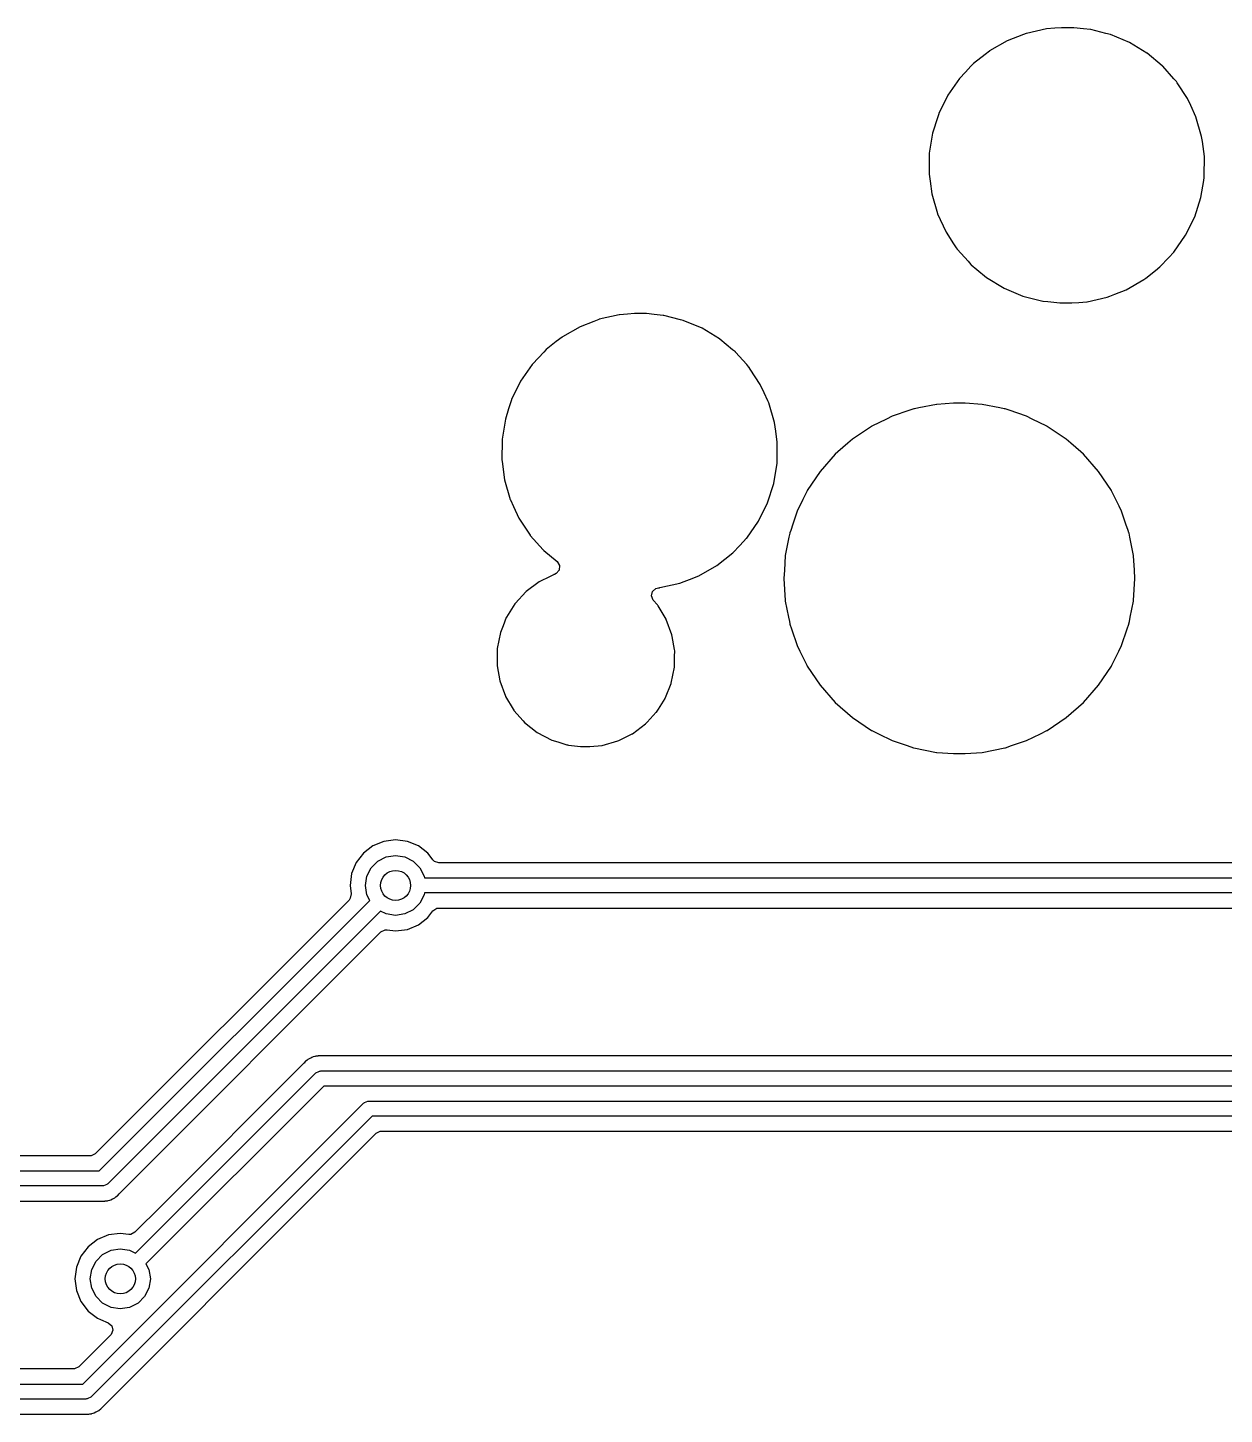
# Model space of a CAD drawing. Extents: x 0.6 to 14.8, y -5.2 to -0.6.
# Drawn here: x 9.391 to 10.017, y -2.692 to -1.966 of the extents above; entities that cross this region are included whole.
import ezdxf

# ---------------------------------------------------------------- set-up
doc = ezdxf.new("R2010")
doc.units = 0
doc.header["$MEASUREMENT"] = 0
doc.layers.add('BLACK', color=7, linetype='CONTINUOUS')

msp = doc.modelspace()

# ---------------------------------------------------------------- linework, layer by layer
at = {"layer": 'BLACK', "linetype": 'CONTINUOUS'}
for p, q in [((9.92407, -1.96662), (9.91362, -1.96898)), ((9.92421, -1.9666), (9.92407, -1.96662)), ((9.92846, -1.96629), (9.92421, -1.9666)), ((9.92421, -1.9666), (9.92421, -1.9666)), ((9.93203, -1.96602), (9.92846, -1.96629)), ((9.9384, -1.96602), (9.93203, -1.96602)), ((9.94355, -1.96654), (9.9384, -1.96602)), ((9.94715, -1.96691), (9.94355, -1.96654)), ((9.9473, -1.96692), (9.94715, -1.96691)), ((9.94715, -1.96691), (9.94715, -1.96691)), ((9.94744, -1.96696), (9.9473, -1.96692)), ((9.95531, -1.96896), (9.94744, -1.96696)), ((9.94744, -1.96696), (9.94744, -1.96696)), ((9.90363, -1.97286), (9.89433, -1.97818)), ((9.91213, -1.96956), (9.90363, -1.97286)), ((9.91348, -1.96903), (9.91213, -1.96956)), ((9.91362, -1.96898), (9.91348, -1.96903)), ((9.91348, -1.96903), (9.91348, -1.96903)), ((9.95768, -1.96956), (9.95531, -1.96896)), ((9.96756, -1.9737), (9.95768, -1.96956)), ((9.97671, -1.97926), (9.96756, -1.9737)), ((9.89207, -1.97996), (9.88592, -1.98481)), ((9.89422, -1.97827), (9.89207, -1.97996)), ((9.89433, -1.97818), (9.89422, -1.97827)), ((9.89422, -1.97827), (9.89422, -1.97827)), ((9.97683, -1.97935), (9.97671, -1.97926)), ((9.9847, -1.9859), (9.97683, -1.97935)), ((9.88172, -1.98928), (9.87858, -1.99261)), ((9.8846, -1.98621), (9.88172, -1.98928)), ((9.88592, -1.98481), (9.8846, -1.98621)), ((9.98495, -1.9861), (9.9847, -1.9859)), ((9.98505, -1.98621), (9.98495, -1.9861)), ((9.99086, -1.99273), (9.98505, -1.98621)), ((9.98505, -1.98621), (9.98505, -1.98621)), ((9.87858, -1.99261), (9.87248, -2.00141)), ((9.99208, -1.9941), (9.99086, -1.99273)), ((9.99216, -1.99422), (9.99208, -1.9941)), ((9.99257, -1.99484), (9.99216, -1.99422)), ((9.99216, -1.99422), (9.99216, -1.99422)), ((9.99796, -2.00305), (9.99257, -1.99484)), ((9.87248, -2.00141), (9.86774, -2.01102)), ((9.9997, -2.00683), (9.99796, -2.00305)), ((9.8677, -2.01116), (9.86718, -2.01278)), ((9.86774, -2.01102), (9.8677, -2.01116)), ((10.0024, -2.01264), (9.9997, -2.00683)), ((9.86718, -2.01278), (9.86448, -2.02122)), ((10.0024, -2.01278), (10.0024, -2.01264)), ((10.0054, -2.02307), (10.0024, -2.01278)), ((9.86448, -2.02122), (9.86275, -2.03179)), ((10.0058, -2.02559), (10.0054, -2.02307)), ((10.0069, -2.03348), (10.0058, -2.02559)), ((9.86275, -2.03179), (9.86261, -2.0425)), ((10.0068, -2.04349), (10.0069, -2.03382)), ((10.0069, -2.03368), (10.0069, -2.03348)), ((10.0069, -2.03382), (10.0069, -2.03368)), ((9.86261, -2.0425), (9.86263, -2.04265)), ((9.86263, -2.04265), (9.86314, -2.04634)), ((9.86263, -2.04265), (9.86263, -2.04265)), ((9.86314, -2.04634), (9.86406, -2.05312)), ((10.005, -2.05496), (10.0065, -2.04599)), ((10.0065, -2.04599), (10.0067, -2.04453)), ((10.0067, -2.04439), (10.0068, -2.04349)), ((10.0067, -2.04453), (10.0067, -2.04439)), ((10.0067, -2.04453), (10.0067, -2.04453)), ((9.86406, -2.05312), (9.86705, -2.0634)), ((10.0018, -2.06516), (10.005, -2.05496)), ((9.86705, -2.0634), (9.86712, -2.06353)), ((9.86712, -2.06353), (9.86712, -2.06353)), ((9.86712, -2.06353), (9.86845, -2.06643)), ((9.86845, -2.06643), (9.87154, -2.07313)), ((9.99702, -2.07477), (10.0018, -2.06516)), ((9.87154, -2.07313), (9.8755, -2.07917)), ((9.99091, -2.08357), (9.99702, -2.07477)), ((9.8755, -2.07917), (9.87687, -2.08126)), ((9.87687, -2.08126), (9.87741, -2.08209)), ((9.87741, -2.08209), (9.87751, -2.08219)), ((9.87751, -2.08219), (9.87751, -2.08219)), ((9.87751, -2.08219), (9.88304, -2.08839)), ((9.9882, -2.08645), (9.99081, -2.08368)), ((9.99081, -2.08368), (9.99091, -2.08357)), ((9.99081, -2.08368), (9.99081, -2.08368)), ((9.88304, -2.08839), (9.88454, -2.09008)), ((9.88454, -2.09008), (9.88466, -2.09017)), ((9.88466, -2.09017), (9.88466, -2.09017)), ((9.88466, -2.09017), (9.88763, -2.09264)), ((9.98129, -2.09317), (9.98357, -2.09137)), ((9.98357, -2.09137), (9.9882, -2.08645)), ((9.88763, -2.09264), (9.89278, -2.09693)), ((9.89278, -2.09693), (9.90194, -2.10248)), ((9.96586, -2.10332), (9.97516, -2.098)), ((9.97516, -2.098), (9.97617, -2.09721)), ((9.97617, -2.09721), (9.98129, -2.09317)), ((9.90194, -2.10248), (9.91182, -2.10663)), ((9.95727, -2.10666), (9.95998, -2.1056)), ((9.95998, -2.1056), (9.96586, -2.10332)), ((9.91182, -2.10663), (9.9222, -2.10926)), ((9.9222, -2.10926), (9.92234, -2.10928)), ((9.92234, -2.10928), (9.92234, -2.10928)), ((9.92234, -2.10928), (9.9249, -2.10953)), ((9.9249, -2.10953), (9.93109, -2.11016)), ((9.93109, -2.11016), (9.93747, -2.11016)), ((9.93747, -2.11016), (9.94104, -2.10989)), ((9.94104, -2.10989), (9.94529, -2.10958)), ((9.94529, -2.10958), (9.94543, -2.10957)), ((9.94529, -2.10958), (9.94529, -2.10958)), ((9.94543, -2.10957), (9.95588, -2.1072)), ((9.95588, -2.1072), (9.95727, -2.10666)), ((9.68704, -2.11987), (9.67989, -2.12265)), ((9.68974, -2.11882), (9.68704, -2.11987)), ((9.68987, -2.11877), (9.68974, -2.11882)), ((9.68974, -2.11882), (9.68974, -2.11882)), ((9.70032, -2.11641), (9.68987, -2.11877)), ((9.70046, -2.1164), (9.70032, -2.11641)), ((9.70471, -2.11608), (9.70046, -2.1164)), ((9.70046, -2.1164), (9.70046, -2.1164)), ((9.70828, -2.11582), (9.70471, -2.11608)), ((9.71465, -2.11582), (9.70828, -2.11582)), ((9.7187, -2.11622), (9.71465, -2.11582)), ((9.72341, -2.1167), (9.7187, -2.11622)), ((9.72355, -2.11671), (9.72341, -2.1167)), ((9.72341, -2.1167), (9.72341, -2.1167)), ((9.72369, -2.11675), (9.72355, -2.11671)), ((9.73244, -2.11897), (9.72369, -2.11675)), ((9.72369, -2.11675), (9.72369, -2.11675)), ((9.73393, -2.11935), (9.73244, -2.11897)), ((9.74381, -2.12349), (9.73393, -2.11935)), ((9.67048, -2.12806), (9.66741, -2.13048)), ((9.67059, -2.12797), (9.67048, -2.12806)), ((9.67048, -2.12806), (9.67048, -2.12806)), ((9.67989, -2.12265), (9.67059, -2.12797)), ((9.75297, -2.12905), (9.74381, -2.12349)), ((9.66218, -2.1346), (9.66088, -2.13598)), ((9.66741, -2.13048), (9.66218, -2.1346)), ((9.75308, -2.12914), (9.75297, -2.12905)), ((9.75977, -2.13471), (9.75308, -2.12914)), ((9.7612, -2.1359), (9.75977, -2.13471)), ((9.65484, -2.1424), (9.64873, -2.1512)), ((9.65508, -2.14215), (9.65484, -2.1424)), ((9.66088, -2.13598), (9.65508, -2.14215)), ((9.7613, -2.13601), (9.7612, -2.1359)), ((9.76712, -2.14252), (9.7613, -2.13601)), ((9.7613, -2.13601), (9.7613, -2.13601)), ((9.76828, -2.14382), (9.76712, -2.14252)), ((9.76834, -2.14389), (9.76828, -2.14382)), ((9.76842, -2.14401), (9.76834, -2.14389)), ((9.769, -2.1449), (9.76842, -2.14401)), ((9.76842, -2.14401), (9.76842, -2.14401)), ((9.77421, -2.15285), (9.769, -2.1449)), ((9.64873, -2.1512), (9.64399, -2.16081)), ((9.77628, -2.15735), (9.77421, -2.15285)), ((9.7782, -2.1615), (9.77628, -2.15735)), ((9.64395, -2.16095), (9.64245, -2.16564)), ((9.64399, -2.16081), (9.64395, -2.16095)), ((9.77869, -2.16257), (9.7782, -2.1615)), ((9.78169, -2.17286), (9.77869, -2.16257)), ((9.86651, -2.16335), (9.85727, -2.16519)), ((9.86664, -2.16334), (9.86651, -2.16335)), ((9.87545, -2.16276), (9.86664, -2.16334)), ((9.86664, -2.16334), (9.86664, -2.16334)), ((9.87551, -2.16276), (9.87545, -2.16276)), ((9.87545, -2.16276), (9.87545, -2.16276)), ((9.88152, -2.16276), (9.87551, -2.16276)), ((9.88158, -2.16276), (9.88152, -2.16276)), ((9.89039, -2.16334), (9.88158, -2.16276)), ((9.88158, -2.16276), (9.88158, -2.16276)), ((9.89052, -2.16335), (9.89039, -2.16334)), ((9.89039, -2.16334), (9.89039, -2.16334)), ((9.89976, -2.16519), (9.89052, -2.16335)), ((9.64073, -2.17101), (9.63901, -2.18158)), ((9.64245, -2.16564), (9.64073, -2.17101)), ((9.84039, -2.17101), (9.83265, -2.17482)), ((9.84333, -2.16956), (9.84039, -2.17101)), ((9.85249, -2.16645), (9.84333, -2.16956)), ((9.8546, -2.16574), (9.85249, -2.16645)), ((9.85472, -2.1657), (9.8546, -2.16574)), ((9.8546, -2.16574), (9.8546, -2.16574)), ((9.85501, -2.16564), (9.85472, -2.1657)), ((9.85727, -2.16519), (9.85501, -2.16564)), ((9.90202, -2.16564), (9.89976, -2.16519)), ((9.90231, -2.1657), (9.90202, -2.16564)), ((9.90243, -2.16574), (9.90231, -2.1657)), ((9.90454, -2.16645), (9.90243, -2.16574)), ((9.90243, -2.16574), (9.90243, -2.16574)), ((9.9137, -2.16956), (9.90454, -2.16645)), ((9.91664, -2.17101), (9.9137, -2.16956)), ((9.92437, -2.17482), (9.91664, -2.17101)), ((9.78231, -2.17738), (9.78169, -2.17286)), ((9.7831, -2.1832), (9.78231, -2.17738)), ((9.83254, -2.17488), (9.82254, -2.18156)), ((9.83265, -2.17483), (9.83254, -2.17488)), ((9.83265, -2.17482), (9.83265, -2.17483)), ((9.92437, -2.17483), (9.92437, -2.17482)), ((9.92449, -2.17488), (9.92437, -2.17483)), ((9.93449, -2.18156), (9.92449, -2.17488)), ((9.639, -2.1822), (9.63887, -2.1923)), ((9.63901, -2.18173), (9.639, -2.1822)), ((9.63901, -2.18158), (9.63901, -2.18173)), ((9.63901, -2.18173), (9.63901, -2.18173)), ((9.783, -2.19418), (9.78314, -2.18347)), ((9.78314, -2.18347), (9.7831, -2.1832)), ((9.82015, -2.18366), (9.81489, -2.18828)), ((9.82254, -2.18156), (9.82015, -2.18366)), ((9.93688, -2.18366), (9.93449, -2.18156)), ((9.94214, -2.18828), (9.93688, -2.18366)), ((9.63887, -2.1923), (9.63889, -2.19244)), ((9.63889, -2.19244), (9.63889, -2.19244)), ((9.63889, -2.19244), (9.63899, -2.19321)), ((9.63899, -2.19321), (9.64031, -2.20291)), ((9.8135, -2.18949), (9.80557, -2.19854)), ((9.81489, -2.18828), (9.8135, -2.18949)), ((9.94353, -2.18949), (9.94214, -2.18828)), ((9.95146, -2.19854), (9.94353, -2.18949)), ((9.78127, -2.20475), (9.783, -2.19418)), ((9.80557, -2.19854), (9.79888, -2.20854)), ((9.95814, -2.20854), (9.95146, -2.19854)), ((9.64031, -2.20291), (9.64331, -2.21319)), ((9.77801, -2.21496), (9.78127, -2.20475)), ((9.64331, -2.21319), (9.64337, -2.21332)), ((9.64337, -2.21332), (9.64337, -2.21332)), ((9.64337, -2.21332), (9.64496, -2.21677)), ((9.77327, -2.22456), (9.77801, -2.21496)), ((9.79659, -2.21319), (9.79357, -2.21932)), ((9.79883, -2.20865), (9.79659, -2.21319)), ((9.79888, -2.20854), (9.79883, -2.20865)), ((9.79883, -2.20865), (9.79883, -2.20865)), ((9.9582, -2.20865), (9.95814, -2.20854)), ((9.96044, -2.21319), (9.9582, -2.20865)), ((9.9582, -2.20865), (9.9582, -2.20865)), ((9.96212, -2.21659), (9.96044, -2.21319)), ((9.64496, -2.21677), (9.64779, -2.22292)), ((9.79357, -2.21932), (9.79124, -2.22616)), ((9.96346, -2.21932), (9.96212, -2.21659)), ((9.96578, -2.22616), (9.96346, -2.21932)), ((9.64779, -2.22292), (9.65367, -2.23188)), ((9.76717, -2.23336), (9.77327, -2.22456)), ((9.79017, -2.22934), (9.7897, -2.23071)), ((9.79124, -2.22616), (9.79017, -2.22934)), ((9.96686, -2.22934), (9.96578, -2.22616)), ((9.96733, -2.23071), (9.96686, -2.22934)), ((9.65367, -2.23188), (9.65376, -2.23199)), ((9.65376, -2.23199), (9.65376, -2.23199)), ((9.65376, -2.23199), (9.66057, -2.23961)), ((9.75983, -2.24117), (9.76353, -2.23722)), ((9.76353, -2.23722), (9.76707, -2.23347)), ((9.76707, -2.23347), (9.76717, -2.23336)), ((9.76707, -2.23347), (9.76707, -2.23347)), ((9.78927, -2.23286), (9.78735, -2.24251)), ((9.78967, -2.23084), (9.78927, -2.23286)), ((9.7897, -2.23071), (9.78967, -2.23084)), ((9.78967, -2.23084), (9.78967, -2.23084)), ((9.96736, -2.23084), (9.96733, -2.23071)), ((9.96776, -2.23286), (9.96736, -2.23084)), ((9.96736, -2.23084), (9.96736, -2.23084)), ((9.96968, -2.24251), (9.96776, -2.23286)), ((9.66057, -2.23961), (9.6608, -2.23987)), ((9.6608, -2.23987), (9.66091, -2.23996)), ((9.66091, -2.23996), (9.66091, -2.23996)), ((9.66091, -2.23996), (9.66782, -2.24571)), ((9.75141, -2.2478), (9.75983, -2.24117)), ((9.78734, -2.24264), (9.78685, -2.25015)), ((9.78735, -2.24251), (9.78734, -2.24264)), ((9.78734, -2.24264), (9.78734, -2.24264)), ((9.96969, -2.24264), (9.96968, -2.24251)), ((9.97018, -2.25015), (9.96969, -2.24264)), ((9.96969, -2.24264), (9.96969, -2.24264)), ((9.66895, -2.25015), (9.66741, -2.252)), ((9.66782, -2.24571), (9.6691, -2.24774)), ((9.6691, -2.24774), (9.66895, -2.25015)), ((9.74211, -2.25311), (9.75141, -2.2478)), ((9.78685, -2.25015), (9.78657, -2.25451)), ((9.97046, -2.25451), (9.97018, -2.25015)), ((9.6585, -2.2563), (9.65165, -2.26141)), ((9.66427, -2.25345), (9.6585, -2.2563)), ((9.666, -2.2526), (9.66427, -2.25345)), ((9.66616, -2.25252), (9.666, -2.2526)), ((9.666, -2.2526), (9.666, -2.2526)), ((9.66638, -2.25245), (9.66616, -2.25252)), ((9.66647, -2.25242), (9.66638, -2.25245)), ((9.6665, -2.25241), (9.66647, -2.25242)), ((9.66741, -2.252), (9.6665, -2.2524)), ((9.6665, -2.2524), (9.6665, -2.25241)), ((9.72168, -2.25936), (9.73213, -2.25699)), ((9.73213, -2.25699), (9.73442, -2.2561)), ((9.73442, -2.2561), (9.73852, -2.25451)), ((9.73852, -2.25451), (9.739, -2.25432)), ((9.739, -2.25432), (9.74211, -2.25311)), ((9.78657, -2.25451), (9.78657, -2.25464)), ((9.78657, -2.25464), (9.78732, -2.26609)), ((9.9697, -2.26609), (9.97046, -2.25464)), ((9.97046, -2.25464), (9.97046, -2.25451)), ((9.65153, -2.26154), (9.64598, -2.26755)), ((9.65165, -2.26141), (9.65153, -2.26154)), ((9.71726, -2.26366), (9.71779, -2.26131)), ((9.71821, -2.26588), (9.71726, -2.26366)), ((9.71779, -2.26131), (9.7196, -2.25973)), ((9.72042, -2.2684), (9.71821, -2.26588)), ((9.7196, -2.25973), (9.72085, -2.25942)), ((9.72085, -2.25942), (9.72154, -2.25937)), ((9.72154, -2.25937), (9.72168, -2.25936)), ((9.72154, -2.25937), (9.72154, -2.25937)), ((9.78732, -2.26609), (9.78735, -2.26651)), ((9.96968, -2.26651), (9.9697, -2.26609)), ((9.644, -2.27062), (9.6413, -2.2749)), ((9.64576, -2.26783), (9.644, -2.27062)), ((9.64586, -2.26768), (9.64576, -2.26783)), ((9.64576, -2.26783), (9.64576, -2.26783)), ((9.64598, -2.26755), (9.64586, -2.26768)), ((9.72065, -2.26866), (9.72042, -2.2684)), ((9.72074, -2.26881), (9.72065, -2.26866)), ((9.72492, -2.27585), (9.72074, -2.26881)), ((9.72074, -2.26881), (9.72074, -2.26881)), ((9.78735, -2.26651), (9.78899, -2.27476)), ((9.96804, -2.27476), (9.96968, -2.26651)), ((9.63952, -2.27937), (9.63813, -2.28284)), ((9.64123, -2.27507), (9.63952, -2.27937)), ((9.6413, -2.2749), (9.64123, -2.27507)), ((9.64123, -2.27507), (9.64123, -2.27507)), ((9.72501, -2.276), (9.72492, -2.27585)), ((9.72492, -2.27585), (9.72492, -2.27585)), ((9.72797, -2.28401), (9.72501, -2.276)), ((9.78899, -2.27476), (9.78946, -2.27709)), ((9.78946, -2.27709), (9.7897, -2.27831)), ((9.7897, -2.27831), (9.78974, -2.27843)), ((9.78974, -2.27843), (9.78974, -2.27843)), ((9.78974, -2.27843), (9.79056, -2.28085)), ((9.79056, -2.28085), (9.79357, -2.2897)), ((9.96346, -2.2897), (9.96647, -2.28085)), ((9.96647, -2.28085), (9.96729, -2.27843)), ((9.96729, -2.27843), (9.96733, -2.27831)), ((9.96729, -2.27843), (9.96729, -2.27843)), ((9.96733, -2.27831), (9.96757, -2.27709)), ((9.96757, -2.27709), (9.96804, -2.27476)), ((9.63813, -2.28284), (9.63647, -2.29121)), ((9.72814, -2.28498), (9.72797, -2.28401)), ((9.7293, -2.29174), (9.72814, -2.28498)), ((9.63645, -2.29261), (9.63636, -2.29954)), ((9.63647, -2.29121), (9.63645, -2.29261)), ((9.72942, -2.29243), (9.7293, -2.29174)), ((9.72931, -2.30097), (9.72938, -2.29521)), ((9.72938, -2.29521), (9.72941, -2.29261)), ((9.72941, -2.29261), (9.72942, -2.29243)), ((9.72941, -2.29261), (9.72941, -2.29261)), ((9.79357, -2.2897), (9.795, -2.29261)), ((9.795, -2.29261), (9.79861, -2.29993)), ((9.95842, -2.29993), (9.96203, -2.29261)), ((9.96203, -2.29261), (9.96346, -2.2897)), ((9.63636, -2.29954), (9.63635, -2.29976)), ((9.63635, -2.29976), (9.63638, -2.29993)), ((9.63638, -2.29993), (9.63646, -2.30037)), ((9.63638, -2.29993), (9.63638, -2.29993)), ((9.63646, -2.30037), (9.6378, -2.30817)), ((9.72764, -2.30935), (9.72931, -2.30097)), ((9.79861, -2.29993), (9.79888, -2.30049)), ((9.79888, -2.30049), (9.80557, -2.31049)), ((9.95146, -2.31049), (9.95814, -2.30049)), ((9.95814, -2.30049), (9.95842, -2.29993)), ((9.6378, -2.30817), (9.64076, -2.31619)), ((9.72463, -2.31688), (9.72757, -2.30952)), ((9.72757, -2.30952), (9.72764, -2.30935)), ((9.64076, -2.31619), (9.64085, -2.31634)), ((9.64085, -2.31634), (9.64085, -2.31634)), ((9.64085, -2.31634), (9.64479, -2.32297)), ((9.72447, -2.31728), (9.72463, -2.31688)), ((9.80557, -2.31049), (9.8135, -2.31953)), ((9.94353, -2.31953), (9.95146, -2.31049)), ((9.64479, -2.32297), (9.64512, -2.32353)), ((9.64512, -2.32353), (9.64524, -2.32366)), ((9.64524, -2.32366), (9.64524, -2.32366)), ((9.64524, -2.32366), (9.64998, -2.32907)), ((9.71992, -2.32451), (9.72089, -2.32297)), ((9.72089, -2.32297), (9.72438, -2.31744)), ((9.72438, -2.31744), (9.72447, -2.31728)), ((9.8135, -2.31953), (9.82254, -2.32746)), ((9.93449, -2.32746), (9.94353, -2.31953)), ((9.64998, -2.32907), (9.65076, -2.32995)), ((9.65076, -2.32995), (9.65746, -2.33524)), ((9.70727, -2.33589), (9.71412, -2.33078)), ((9.71412, -2.33078), (9.71501, -2.32982)), ((9.71501, -2.32982), (9.71979, -2.32464)), ((9.71979, -2.32464), (9.71992, -2.32451)), ((9.71979, -2.32464), (9.71979, -2.32464)), ((9.82254, -2.32746), (9.83254, -2.33414)), ((9.92449, -2.33414), (9.93449, -2.32746)), ((9.65746, -2.33524), (9.66502, -2.33922)), ((9.70015, -2.33941), (9.70711, -2.33597)), ((9.70711, -2.33597), (9.70727, -2.33589)), ((9.70711, -2.33597), (9.70711, -2.33597)), ((9.83254, -2.33414), (9.83265, -2.3342)), ((9.83265, -2.3342), (9.83265, -2.3342)), ((9.83265, -2.3342), (9.83609, -2.33589)), ((9.83609, -2.33589), (9.84333, -2.33946)), ((9.9137, -2.33946), (9.92094, -2.33589)), ((9.92094, -2.33589), (9.92437, -2.3342)), ((9.92437, -2.3342), (9.92449, -2.33414)), ((9.92437, -2.3342), (9.92437, -2.3342)), ((9.66502, -2.33922), (9.66826, -2.34022)), ((9.66826, -2.34022), (9.67301, -2.3417)), ((9.67301, -2.3417), (9.67301, -2.3417)), ((9.67301, -2.3417), (9.67318, -2.34175)), ((9.67318, -2.34175), (9.67336, -2.34177)), ((9.67336, -2.34177), (9.67336, -2.34177)), ((9.67336, -2.34177), (9.6738, -2.34182)), ((9.6738, -2.34182), (9.68012, -2.34257)), ((9.68012, -2.34257), (9.68505, -2.34257)), ((9.68505, -2.34257), (9.69139, -2.34199)), ((9.69139, -2.34199), (9.69961, -2.33967)), ((9.69961, -2.33967), (9.70015, -2.33941)), ((9.84333, -2.33946), (9.8512, -2.34213)), ((9.8512, -2.34213), (9.85444, -2.34323)), ((9.85444, -2.34323), (9.85472, -2.34333)), ((9.85472, -2.34333), (9.86651, -2.34567)), ((9.86651, -2.34567), (9.86664, -2.34568)), ((9.86664, -2.34568), (9.86664, -2.34568)), ((9.86664, -2.34568), (9.87545, -2.34626)), ((9.87545, -2.34626), (9.87545, -2.34626)), ((9.87545, -2.34626), (9.87551, -2.34626)), ((9.87551, -2.34626), (9.88152, -2.34626)), ((9.88152, -2.34626), (9.88158, -2.34626)), ((9.88158, -2.34626), (9.89039, -2.34568)), ((9.88158, -2.34626), (9.88158, -2.34626)), ((9.89039, -2.34568), (9.89052, -2.34567)), ((9.89039, -2.34568), (9.89039, -2.34568)), ((9.89052, -2.34567), (9.90231, -2.34333)), ((9.90231, -2.34333), (9.90259, -2.34323)), ((9.90259, -2.34323), (9.90583, -2.34213)), ((9.90583, -2.34213), (9.9137, -2.33946)), ((9.57131, -2.3947), (9.56638, -2.39849)), ((9.57706, -2.39232), (9.57131, -2.3947)), ((9.58324, -2.39151), (9.57706, -2.39232)), ((9.58941, -2.39232), (9.58324, -2.39151)), ((9.59516, -2.3947), (9.58941, -2.39232)), ((9.6001, -2.39849), (9.59516, -2.3947)), ((9.56259, -2.40343), (9.5602, -2.40918)), ((9.56638, -2.39849), (9.56259, -2.40343)), ((9.5705, -2.4061), (9.57398, -2.40261)), ((9.57398, -2.40261), (9.57837, -2.40038)), ((9.57837, -2.40038), (9.58324, -2.39961)), ((9.58324, -2.39961), (9.5881, -2.40038)), ((9.5881, -2.40038), (9.59249, -2.40261)), ((9.59249, -2.40261), (9.59598, -2.4061)), ((9.60231, -2.40137), (9.6001, -2.39849)), ((9.60279, -2.402), (9.60231, -2.40137)), ((9.60359, -2.40278), (9.60279, -2.402)), ((9.60588, -2.40352), (9.60359, -2.40278)), ((9.9047, -2.40352), (9.60588, -2.40352)), ((10.1515, -2.40352), (9.9047, -2.40352)), ((9.5602, -2.40918), (9.55939, -2.41535)), ((9.56749, -2.41535), (9.56826, -2.41049)), ((9.56826, -2.41049), (9.5705, -2.4061)), ((9.59598, -2.4061), (9.59821, -2.41049)), ((9.59821, -2.41049), (9.59836, -2.41142)), ((9.59836, -2.41142), (10.1564, -2.41142)), ((9.55939, -2.41535), (9.55997, -2.41974)), ((9.56826, -2.42022), (9.56749, -2.41535)), ((9.55886, -2.423), (9.42593, -2.55593)), ((9.42806, -2.56496), (9.56979, -2.42323)), ((9.55953, -2.4221), (9.55886, -2.423)), ((9.55997, -2.41974), (9.55953, -2.4221)), ((9.56979, -2.42323), (9.56826, -2.42022)), ((9.59598, -2.42461), (9.59249, -2.42809)), ((9.59821, -2.42022), (9.59598, -2.42461)), ((9.59836, -2.41929), (9.59821, -2.42022)), ((10.158, -2.41929), (9.59836, -2.41929)), ((9.57536, -2.4288), (9.43248, -2.57168)), ((9.57837, -2.43033), (9.57536, -2.4288)), ((9.58324, -2.4311), (9.57837, -2.43033)), ((9.5881, -2.43033), (9.58324, -2.4311)), ((9.59249, -2.42809), (9.5881, -2.43033)), ((9.59516, -2.43601), (9.6001, -2.43222)), ((9.6001, -2.43222), (9.60279, -2.42871)), ((9.60279, -2.42871), (9.60477, -2.42735)), ((9.60477, -2.42735), (9.60588, -2.42719)), ((9.60588, -2.42719), (10.1222, -2.42719)), ((9.43882, -2.5765), (9.57559, -2.43973)), ((9.57559, -2.43973), (9.57774, -2.43864)), ((9.57774, -2.43864), (9.57886, -2.43862)), ((9.57886, -2.43862), (9.58324, -2.4392)), ((9.58324, -2.4392), (9.58941, -2.43839)), ((9.58941, -2.43839), (9.59516, -2.43601)), ((9.53881, -2.50583), (9.53831, -2.5061)), ((9.5394, -2.50547), (9.53881, -2.50583)), ((9.53971, -2.50528), (9.5394, -2.50547)), ((9.5394, -2.50547), (9.5394, -2.50547)), ((9.54015, -2.5052), (9.53971, -2.50528)), ((9.54098, -2.50495), (9.54015, -2.5052)), ((9.54106, -2.50491), (9.54098, -2.50495)), ((9.54139, -2.50477), (9.54106, -2.50491)), ((9.54106, -2.50491), (9.54106, -2.50491)), ((9.54175, -2.50476), (9.54139, -2.50477)), ((9.54256, -2.50473), (9.54175, -2.50476)), ((9.54175, -2.50476), (9.54175, -2.50476)), ((9.54277, -2.50471), (9.54256, -2.50473)), ((9.54294, -2.50468), (9.54277, -2.50471)), ((9.54371, -2.50468), (9.54294, -2.50468)), ((9.54385, -2.50468), (9.54371, -2.50468)), ((9.54417, -2.50467), (9.54385, -2.50468)), ((9.5458, -2.50461), (9.54417, -2.50467)), ((9.54598, -2.50467), (9.5458, -2.50461)), ((9.54615, -2.50468), (9.54598, -2.50467)), ((10.1513, -2.50468), (9.54615, -2.50468)), ((9.53491, -2.50891), (9.46059, -2.58323)), ((9.53526, -2.50851), (9.53491, -2.50891)), ((9.53528, -2.50848), (9.53526, -2.50851)), ((9.53596, -2.5076), (9.53528, -2.50848)), ((9.53627, -2.5074), (9.53596, -2.5076)), ((9.53698, -2.50684), (9.53627, -2.5074)), ((9.53715, -2.50667), (9.53698, -2.50684)), ((9.53734, -2.50651), (9.53715, -2.50667)), ((9.5376, -2.5064), (9.53734, -2.50651)), ((9.53831, -2.5061), (9.5376, -2.5064)), ((9.5376, -2.5064), (9.5376, -2.5064)), ((9.54154, -2.51358), (9.54173, -2.51333)), ((9.54173, -2.51333), (9.5426, -2.51304)), ((9.5426, -2.51304), (9.54342, -2.51262)), ((9.54342, -2.51262), (9.54374, -2.51267)), ((9.54374, -2.51267), (9.54404, -2.51257)), ((9.54404, -2.51257), (10.1994, -2.51257)), ((9.44695, -2.60804), (9.54126, -2.51373)), ((9.54567, -2.52045), (9.45251, -2.61361)), ((9.54126, -2.51373), (9.54154, -2.51358)), ((10.201, -2.52045), (9.54567, -2.52045)), ((9.41941, -2.67657), (9.56651, -2.52948)), ((9.56651, -2.52948), (9.56679, -2.52933)), ((9.56679, -2.52933), (9.56698, -2.52907)), ((9.56698, -2.52907), (9.56785, -2.52879)), ((9.56785, -2.52879), (9.56868, -2.52837)), ((9.56868, -2.52837), (9.56899, -2.52842)), ((9.56899, -2.52842), (9.56929, -2.52832)), ((9.56929, -2.52832), (10.2087, -2.52832)), ((9.57092, -2.5362), (9.42382, -2.6833)), ((10.2103, -2.5362), (9.57092, -2.5362)), ((9.53709, -2.5812), (9.57305, -2.54523)), ((9.57305, -2.54523), (9.5752, -2.54414)), ((9.5752, -2.54414), (9.57581, -2.54409)), ((9.57581, -2.54409), (10.1618, -2.54409)), ((9.42593, -2.55593), (9.42379, -2.55702)), ((9.42318, -2.55707), (9.1728, -2.55707)), ((9.42379, -2.55702), (9.42318, -2.55707)), ((8.86214, -2.56496), (9.42806, -2.56496)), ((9.42969, -2.57283), (8.86214, -2.57283)), ((9.43, -2.57274), (9.42969, -2.57283)), ((9.43031, -2.57279), (9.43, -2.57274)), ((9.43113, -2.57237), (9.43031, -2.57279)), ((9.43201, -2.57208), (9.43113, -2.57237)), ((9.43219, -2.57183), (9.43201, -2.57208)), ((9.43248, -2.57168), (9.43219, -2.57183)), ((9.43658, -2.57874), (9.43675, -2.57857)), ((9.43675, -2.57857), (9.43746, -2.57801)), ((9.43746, -2.57801), (9.43778, -2.57781)), ((9.43778, -2.57781), (9.43847, -2.5769)), ((9.43847, -2.5769), (9.43882, -2.5765)), ((8.86966, -2.58073), (9.39338, -2.58073)), ((9.39338, -2.58073), (9.42759, -2.58073)), ((9.42759, -2.58073), (9.42775, -2.58074)), ((9.42775, -2.58074), (9.42794, -2.5808)), ((9.42794, -2.5808), (9.42988, -2.58073)), ((9.42988, -2.58073), (9.43003, -2.58073)), ((9.43003, -2.58073), (9.43079, -2.58073)), ((9.43017, -2.68812), (9.53709, -2.5812)), ((9.43079, -2.58073), (9.43097, -2.5807)), ((9.43097, -2.5807), (9.43117, -2.58068)), ((9.43117, -2.58068), (9.4318, -2.58066)), ((9.4318, -2.58066), (9.43198, -2.58065)), ((9.43198, -2.58065), (9.43234, -2.58064)), ((9.43234, -2.58064), (9.43267, -2.5805)), ((9.43267, -2.5805), (9.43276, -2.58046)), ((9.43267, -2.5805), (9.43267, -2.5805)), ((9.43276, -2.58046), (9.43358, -2.58021)), ((9.43358, -2.58021), (9.43403, -2.58013)), ((9.43403, -2.58013), (9.43492, -2.57958)), ((9.43492, -2.57958), (9.43543, -2.57931)), ((9.43543, -2.57931), (9.43614, -2.57901)), ((9.43614, -2.57901), (9.43639, -2.5789)), ((9.43614, -2.57901), (9.43614, -2.57901)), ((9.43639, -2.5789), (9.43658, -2.57874)), ((9.46059, -2.58323), (9.44672, -2.5971)), ((9.4329, -2.59845), (9.42715, -2.60083)), ((9.43907, -2.59764), (9.4329, -2.59845)), ((9.44345, -2.59821), (9.43907, -2.59764)), ((9.44457, -2.5982), (9.44345, -2.59821)), ((9.44672, -2.5971), (9.44457, -2.5982)), ((9.42221, -2.60462), (9.41842, -2.60956)), ((9.42715, -2.60083), (9.42221, -2.60462)), ((9.42981, -2.60874), (9.4342, -2.6065)), ((9.4342, -2.6065), (9.43907, -2.60573)), ((9.43907, -2.60573), (9.44394, -2.6065)), ((9.44394, -2.6065), (9.44695, -2.60804)), ((9.41842, -2.60956), (9.41604, -2.61531)), ((9.42409, -2.61662), (9.42633, -2.61223)), ((9.42633, -2.61223), (9.42981, -2.60874)), ((9.45251, -2.61361), (9.45405, -2.61662)), ((9.41604, -2.61531), (9.41522, -2.62148)), ((9.41522, -2.62148), (9.41604, -2.62765)), ((9.42332, -2.62148), (9.42409, -2.61662)), ((9.42409, -2.62635), (9.42332, -2.62148)), ((9.45405, -2.61662), (9.45482, -2.62148)), ((9.45482, -2.62148), (9.45405, -2.62635)), ((9.41604, -2.62765), (9.41842, -2.6334)), ((9.42633, -2.63074), (9.42409, -2.62635)), ((9.45405, -2.62635), (9.45181, -2.63074)), ((9.41842, -2.6334), (9.42221, -2.63834)), ((9.42981, -2.63422), (9.42633, -2.63074)), ((9.4342, -2.63646), (9.42981, -2.63422)), ((9.43907, -2.63723), (9.4342, -2.63646)), ((9.44394, -2.63646), (9.43907, -2.63723)), ((9.44833, -2.63422), (9.44394, -2.63646)), ((9.45181, -2.63074), (9.44833, -2.63422)), ((9.42221, -2.63834), (9.42715, -2.64213)), ((9.42715, -2.64213), (9.42865, -2.64275)), ((9.42865, -2.64275), (9.43275, -2.64445)), ((9.43401, -2.65081), (9.41728, -2.66754)), ((9.43275, -2.64445), (9.43458, -2.64602)), ((9.43422, -2.65058), (9.43401, -2.65081)), ((9.43514, -2.64836), (9.43422, -2.65058)), ((9.43458, -2.64602), (9.43514, -2.64836)), ((9.41453, -2.66868), (8.9258, -2.66868)), ((9.41513, -2.66863), (9.41453, -2.66868)), ((9.41728, -2.66754), (9.41513, -2.66863)), ((8.88504, -2.67657), (9.41941, -2.67657)), ((9.42104, -2.68445), (8.88667, -2.68445)), ((9.42134, -2.68435), (9.42104, -2.68445)), ((9.42166, -2.6844), (9.42134, -2.68435)), ((9.42248, -2.68398), (9.42166, -2.6844)), ((9.42335, -2.6837), (9.42248, -2.68398)), ((9.42354, -2.68344), (9.42335, -2.6837)), ((9.42382, -2.6833), (9.42354, -2.68344)), ((9.38028, -2.69234), (9.41893, -2.69234)), ((9.41893, -2.69234), (9.4191, -2.69235)), ((9.4191, -2.69235), (9.41928, -2.69242)), ((9.41928, -2.69242), (9.42123, -2.69235)), ((9.42123, -2.69235), (9.42137, -2.69234)), ((9.42137, -2.69234), (9.42214, -2.69234)), ((9.42214, -2.69234), (9.42231, -2.69231)), ((9.42231, -2.69231), (9.42252, -2.6923)), ((9.42252, -2.6923), (9.42315, -2.69227)), ((9.42315, -2.69227), (9.42333, -2.69227)), ((9.42333, -2.69227), (9.42369, -2.69225)), ((9.42369, -2.69225), (9.42402, -2.69211)), ((9.42402, -2.69211), (9.4241, -2.69207)), ((9.42402, -2.69211), (9.42402, -2.69211)), ((9.4241, -2.69207), (9.42493, -2.69182)), ((9.42493, -2.69182), (9.42537, -2.69174)), ((9.42537, -2.69174), (9.42627, -2.69119)), ((9.42627, -2.69119), (9.42677, -2.69093)), ((9.42677, -2.69093), (9.42748, -2.69062)), ((9.42748, -2.69062), (9.42774, -2.69051)), ((9.42748, -2.69062), (9.42748, -2.69062)), ((9.42774, -2.69051), (9.42793, -2.69036)), ((9.42793, -2.69036), (9.4281, -2.69018)), ((9.4281, -2.69018), (9.42881, -2.68962)), ((9.42881, -2.68962), (9.42912, -2.68943)), ((9.42912, -2.68943), (9.42982, -2.68851)), ((9.42982, -2.68851), (9.43017, -2.68812))]:
    msp.add_line(p, q, dxfattribs=at)
at = {"layer": 'BLACK'}
for centre in [(9.58324, -2.41535), (9.43907, -2.62148)]:
    msp.add_circle(centre, 0.007874, dxfattribs=at)

doc.saveas('drawing.dxf')
